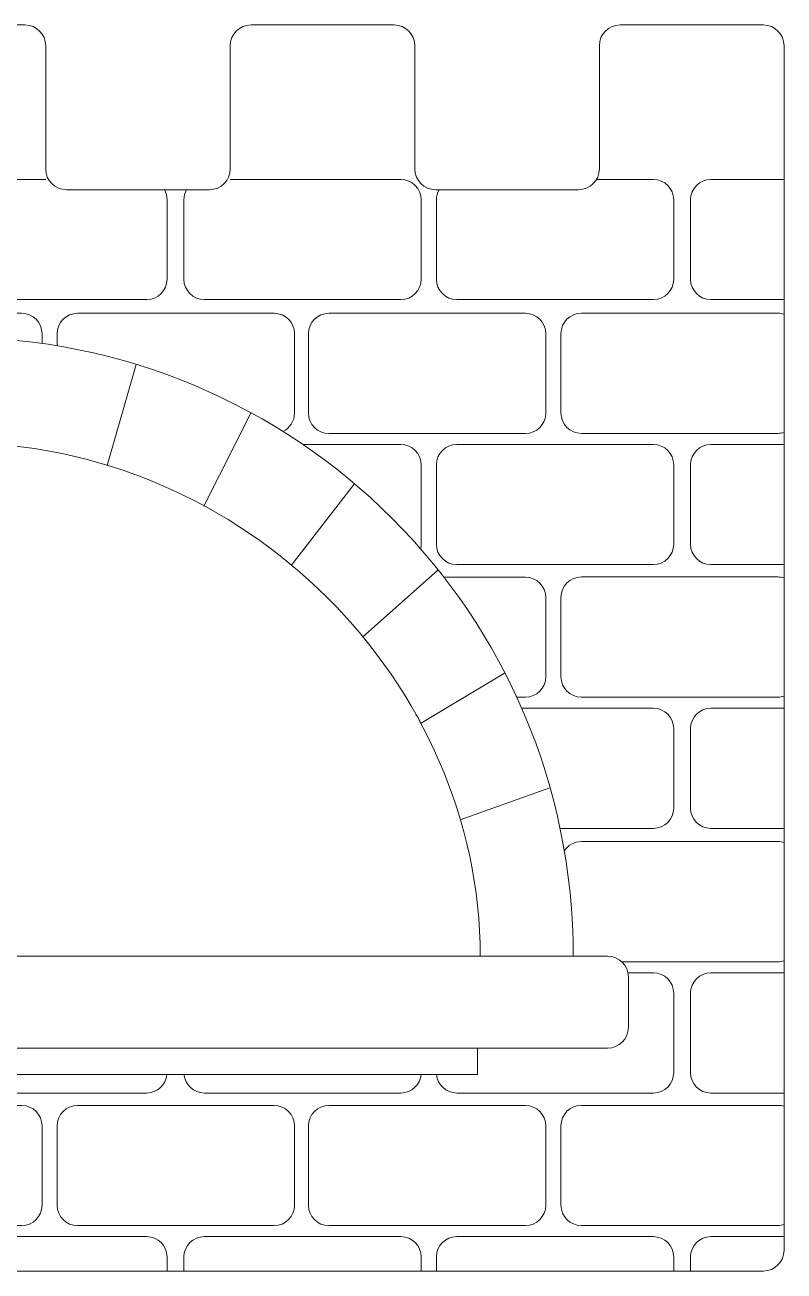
# Model space of a CAD drawing. Header units: millimetres. Extents: x -1420 to -489, y -454 to 898.
# Drawn here: x -964.7 to -781.9, y 598.1 to 898.1 of the extents above; entities that cross this region are included whole.
import ezdxf

# ---------------------------------------------------------------- set-up
doc = ezdxf.new("R2010")
doc.units = ezdxf.units.MM
doc.header["$MEASUREMENT"] = 0
doc.layers.add('Layer 1', color=7, linetype='Continuous')

msp = doc.modelspace()

# ---------------------------------------------------------------- linework, layer by layer
at = {"layer": 'Layer 1', "color": 1, "lineweight": 20}
for points, knots in [([(-1142.4549, 898.0679), (-1142.4549, 898.0679), (-1176.8949, 898.0679), (-1176.8949, 898.0679), (-1176.8949, 898.0679), (-1179.6488, 898.0679), (-1181.8949, 895.8218), (-1181.8949, 893.0679), (-1181.8949, 893.0679), (-1181.8949, 893.0679), (-1181.8949, 603.0679), (-1181.8949, 603.0679), (-1181.8949, 603.0679), (-1181.8949, 600.314), (-1179.6488, 598.0679), (-1176.8949, 598.0679), (-1176.8949, 598.0679), (-1176.8949, 598.0679), (-786.8949, 598.0679), (-786.8949, 598.0679), (-786.8949, 598.0679), (-784.141, 598.0679), (-781.8949, 600.314), (-781.8949, 603.0679), (-781.8949, 603.0679), (-781.8949, 603.0679), (-781.8949, 893.0679), (-781.8949, 893.0679), (-781.8949, 893.0679), (-781.8949, 895.8218), (-784.141, 898.0679), (-786.8949, 898.0679), (-786.8949, 898.0679), (-786.8949, 898.0679), (-821.3739, 898.0679), (-821.3739, 898.0679)], [0, 0, 0, 0, 0.1, 0.1, 0.1, 0.1, 0.2, 0.2, 0.2, 0.2, 0.3, 0.3, 0.3, 0.3, 0.4, 0.4, 0.4, 0.4, 0.5, 0.5, 0.5, 0.5, 0.6, 0.6, 0.6, 0.6, 0.7, 0.7, 0.7, 0.7, 0.8, 0.8, 0.8, 0.8, 1, 1, 1, 1]), ([(-964.6949, 898.0679), (-961.9335, 898.0679), (-959.6949, 895.8293), (-959.6949, 893.0679), (-959.6949, 893.0679), (-959.6949, 893.0677), (-959.6949, 893.0675), (-959.6949, 893.0673)], [0, 0, 0, 0, 0.33333333, 0.33333333, 0.33333333, 0.33333333, 1, 1, 1, 1]), ([(-910.2544, 898.0679), (-913.0158, 898.0679), (-915.2544, 895.8293), (-915.2544, 893.0679), (-915.2544, 893.0679), (-915.2544, 893.0677), (-915.2544, 893.0675), (-915.2544, 893.0673)], [0, 0, 0, 0, 0.33333333, 0.33333333, 0.33333333, 0.33333333, 1, 1, 1, 1]), ([(-875.8154, 898.0679), (-873.054, 898.0679), (-870.8154, 895.8293), (-870.8154, 893.0679), (-870.8154, 893.0679), (-870.8154, 893.0677), (-870.8154, 893.0675), (-870.8154, 893.0673)], [0, 0, 0, 0, 0.33333333, 0.33333333, 0.33333333, 0.33333333, 1, 1, 1, 1]), ([(-821.3739, 898.0679), (-824.1353, 898.0679), (-826.3739, 895.8293), (-826.3739, 893.0679), (-826.3739, 893.0679), (-826.3739, 893.0674), (-826.3739, 893.0668), (-826.3739, 893.0663)], [0, 0, 0, 0, 0.33333333, 0.33333333, 0.33333333, 0.33333333, 1, 1, 1, 1]), ([(-915.2549, 893.0679), (-915.2549, 893.0679), (-915.2549, 863.3891), (-915.2549, 863.3891), (-915.2549, 863.3891), (-915.2549, 860.6352), (-917.501, 858.3891), (-920.2549, 858.3891), (-920.2549, 858.3891), (-920.2549, 858.3891), (-954.6949, 858.3891), (-954.6949, 858.3891), (-954.6949, 858.3891), (-957.4488, 858.3891), (-959.6949, 860.6352), (-959.6949, 863.3891), (-959.6949, 863.3891), (-959.6949, 863.3891), (-959.6949, 893.0679), (-959.6949, 893.0679)], [0, 0, 0, 0, 0.16666667, 0.16666667, 0.16666667, 0.16666667, 0.33333333, 0.33333333, 0.33333333, 0.33333333, 0.5, 0.5, 0.5, 0.5, 0.66666667, 0.66666667, 0.66666667, 0.66666667, 1, 1, 1, 1]), ([(-826.3739, 893.0679), (-826.3739, 893.0679), (-826.3749, 863.3891), (-826.3749, 863.3891), (-826.3749, 863.3891), (-826.3749, 860.6354), (-828.6212, 858.3891), (-831.3749, 858.3891), (-831.3749, 858.3891), (-831.3749, 858.3891), (-865.8149, 858.3891), (-865.8149, 858.3891), (-865.8149, 858.3891), (-868.5688, 858.3891), (-870.8149, 860.6352), (-870.8149, 863.3891), (-870.8149, 863.3891), (-870.8149, 863.3891), (-870.8149, 893.0679), (-870.8149, 893.0679)], [0, 0, 0, 0, 0.16666667, 0.16666667, 0.16666667, 0.16666667, 0.33333333, 0.33333333, 0.33333333, 0.33333333, 0.5, 0.5, 0.5, 0.5, 0.66666667, 0.66666667, 0.66666667, 0.66666667, 1, 1, 1, 1]), ([(-1108.7362, 673.8845), (-1108.7362, 739.2188), (-1052.7464, 797.5682), (-981.8949, 797.5682), (-981.8949, 797.5682), (-911.0434, 797.5682), (-855.0536, 739.2188), (-855.0536, 673.8845)], [0, 0, 0, 0, 0.33333333, 0.33333333, 0.33333333, 0.33333333, 1, 1, 1, 1])]:
    msp.add_open_spline(points, degree=3, knots=knots, dxfattribs=at)
for points in [[(-964.6949, 898.0679), (-964.6949, 898.0679), (-999.1349, 898.0679), (-999.1349, 898.0679)], [(-875.8154, 898.0679), (-875.8154, 898.0679), (-910.2544, 898.0679), (-910.2544, 898.0679)], [(-1108.7362, 673.8845), (-1108.7362, 673.8845), (-855.0536, 673.8845), (-855.0536, 673.8845)]]:
    msp.add_open_spline(points, degree=3, dxfattribs=at)
at = {"layer": 'Layer 1', "lineweight": 20}
for points, knots in [([(-959.6949, 860.8645), (-959.6949, 860.8645), (-982.7148, 860.8645), (-982.7148, 860.8645), (-982.7148, 860.8645), (-985.4136, 860.8645), (-987.6148, 858.6633), (-987.6148, 855.9645), (-987.6148, 855.9645), (-987.6148, 855.9645), (-987.6148, 836.8366), (-987.6148, 836.8366), (-987.6148, 836.8366), (-987.6147, 834.1378), (-985.4136, 831.9367), (-982.7148, 831.9367), (-982.7148, 831.9367), (-982.7148, 831.9367), (-935.3648, 831.9367), (-935.3648, 831.9367), (-935.3648, 831.9367), (-932.666, 831.9367), (-930.4648, 834.1379), (-930.4648, 836.8367), (-930.4648, 836.8367), (-930.4648, 836.8367), (-930.4648, 855.9645), (-930.4648, 855.9645), (-930.4648, 855.9645), (-930.4648, 856.8454), (-930.6994, 857.6735), (-931.1092, 858.3891)], [0, 0, 0, 0, 0.11111111, 0.11111111, 0.11111111, 0.11111111, 0.22222222, 0.22222222, 0.22222222, 0.22222222, 0.33333333, 0.33333333, 0.33333333, 0.33333333, 0.44444444, 0.44444444, 0.44444444, 0.44444444, 0.55555556, 0.55555556, 0.55555556, 0.55555556, 0.66666667, 0.66666667, 0.66666667, 0.66666667, 0.77777778, 0.77777778, 0.77777778, 0.77777778, 1, 1, 1, 1]), ([(-915.2549, 860.8645), (-915.2549, 860.8645), (-874.1648, 860.8645), (-874.1648, 860.8645), (-874.1648, 860.8645), (-871.466, 860.8645), (-869.2648, 858.6633), (-869.2648, 855.9645), (-869.2648, 855.9645), (-869.2648, 855.9645), (-869.2648, 836.8367), (-869.2648, 836.8367), (-869.2648, 836.8367), (-869.2648, 834.1379), (-871.466, 831.9367), (-874.1648, 831.9367), (-874.1648, 831.9367), (-874.1648, 831.9367), (-921.5148, 831.9367), (-921.5148, 831.9367), (-921.5148, 831.9367), (-924.2136, 831.9367), (-926.4147, 834.1378), (-926.4148, 836.8366), (-926.4148, 836.8366), (-926.4148, 836.8366), (-926.4148, 855.9645), (-926.4148, 855.9645), (-926.4148, 855.9645), (-926.4148, 856.8455), (-926.1802, 857.6735), (-925.7704, 858.3891)], [0, 0, 0, 0, 0.11111111, 0.11111111, 0.11111111, 0.11111111, 0.22222222, 0.22222222, 0.22222222, 0.22222222, 0.33333333, 0.33333333, 0.33333333, 0.33333333, 0.44444444, 0.44444444, 0.44444444, 0.44444444, 0.55555556, 0.55555556, 0.55555556, 0.55555556, 0.66666667, 0.66666667, 0.66666667, 0.66666667, 0.77777778, 0.77777778, 0.77777778, 0.77777778, 1, 1, 1, 1]), ([(-827.0619, 860.8645), (-827.0619, 860.8645), (-813.3648, 860.8645), (-813.3648, 860.8645), (-813.3648, 860.8645), (-810.666, 860.8645), (-808.4648, 858.6632), (-808.4648, 855.9645), (-808.4648, 855.9645), (-808.4648, 855.9645), (-808.4648, 836.8367), (-808.4648, 836.8367), (-808.4648, 836.8367), (-808.4648, 834.1379), (-810.666, 831.9367), (-813.3648, 831.9367), (-813.3648, 831.9367), (-813.3648, 831.9367), (-860.7148, 831.9367), (-860.7148, 831.9367), (-860.7148, 831.9367), (-863.4136, 831.9367), (-865.6147, 834.1378), (-865.6148, 836.8366), (-865.6148, 836.8366), (-865.6148, 836.8366), (-865.6148, 855.9645), (-865.6148, 855.9645), (-865.6148, 855.9645), (-865.6148, 856.8455), (-865.3802, 857.6735), (-864.9704, 858.3891)], [0, 0, 0, 0, 0.11111111, 0.11111111, 0.11111111, 0.11111111, 0.22222222, 0.22222222, 0.22222222, 0.22222222, 0.33333333, 0.33333333, 0.33333333, 0.33333333, 0.44444444, 0.44444444, 0.44444444, 0.44444444, 0.55555556, 0.55555556, 0.55555556, 0.55555556, 0.66666667, 0.66666667, 0.66666667, 0.66666667, 0.77777778, 0.77777778, 0.77777778, 0.77777778, 1, 1, 1, 1]), ([(-781.8949, 860.8645), (-781.8949, 860.8645), (-799.5148, 860.8645), (-799.5148, 860.8645), (-799.5148, 860.8645), (-802.2136, 860.8645), (-804.4148, 858.6633), (-804.4148, 855.9645), (-804.4148, 855.9645), (-804.4148, 855.9645), (-804.4148, 836.8366), (-804.4148, 836.8366), (-804.4148, 836.8366), (-804.4147, 834.1378), (-802.2136, 831.9367), (-799.5148, 831.9367), (-799.5148, 831.9367), (-799.5148, 831.9367), (-781.8949, 831.9367), (-781.8949, 831.9367)], [0, 0, 0, 0, 0.16666667, 0.16666667, 0.16666667, 0.16666667, 0.33333333, 0.33333333, 0.33333333, 0.33333333, 0.5, 0.5, 0.5, 0.5, 0.66666667, 0.66666667, 0.66666667, 0.66666667, 1, 1, 1, 1]), ([(-960.5801, 821.4032), (-960.5801, 821.4032), (-960.5801, 823.7381), (-960.5801, 823.7381), (-960.5801, 823.7381), (-960.5801, 826.4369), (-962.7813, 828.6381), (-965.4801, 828.6381), (-965.4801, 828.6381), (-965.4801, 828.6381), (-1012.8301, 828.6381), (-1012.8301, 828.6381), (-1012.8301, 828.6381), (-1015.5289, 828.6381), (-1017.7301, 826.4369), (-1017.7301, 823.7381), (-1017.7301, 823.7381), (-1017.7301, 823.7381), (-1017.7301, 818.6022), (-1017.7301, 818.6022)], [0, 0, 0, 0, 0.16666667, 0.16666667, 0.16666667, 0.16666667, 0.33333333, 0.33333333, 0.33333333, 0.33333333, 0.5, 0.5, 0.5, 0.5, 0.66666667, 0.66666667, 0.66666667, 0.66666667, 1, 1, 1, 1]), ([(-902.5416, 800.2032), (-900.9093, 800.9997), (-899.7801, 802.6774), (-899.7801, 804.6103), (-899.7801, 804.6103), (-899.7801, 804.6103), (-899.7801, 823.7381), (-899.7801, 823.7381), (-899.7801, 823.7381), (-899.7801, 826.4369), (-901.9813, 828.6381), (-904.6801, 828.6381), (-904.6801, 828.6381), (-904.6801, 828.6381), (-952.0301, 828.6381), (-952.0301, 828.6381), (-952.0301, 828.6381), (-954.7289, 828.6381), (-956.9301, 826.4369), (-956.9301, 823.7381), (-956.9301, 823.7381), (-956.9301, 823.7381), (-956.9301, 820.8389), (-956.9301, 820.8389)], [0, 0, 0, 0, 0.14285714, 0.14285714, 0.14285714, 0.14285714, 0.28571429, 0.28571429, 0.28571429, 0.28571429, 0.42857143, 0.42857143, 0.42857143, 0.42857143, 0.57142857, 0.57142857, 0.57142857, 0.57142857, 0.71428571, 0.71428571, 0.71428571, 0.71428571, 1, 1, 1, 1]), ([(-891.5287, 828.6382), (-891.5287, 828.6382), (-844.1787, 828.6382), (-844.1787, 828.6382), (-844.1787, 828.6382), (-841.4799, 828.6382), (-839.2787, 826.437), (-839.2787, 823.7382), (-839.2787, 823.7382), (-839.2787, 823.7382), (-839.2787, 804.6104), (-839.2787, 804.6104), (-839.2787, 804.6104), (-839.2787, 801.9116), (-841.4799, 799.7104), (-844.1787, 799.7104), (-844.1787, 799.7104), (-844.1787, 799.7104), (-891.5287, 799.7104), (-891.5287, 799.7104), (-891.5287, 799.7104), (-894.2275, 799.7104), (-896.4286, 801.9115), (-896.4287, 804.6103), (-896.4287, 804.6103), (-896.4287, 804.6103), (-896.4287, 823.7382), (-896.4287, 823.7382), (-896.4287, 823.7382), (-896.4287, 826.437), (-894.2275, 828.6382), (-891.5287, 828.6382)], [0, 0, 0, 0, 0.11111111, 0.11111111, 0.11111111, 0.11111111, 0.22222222, 0.22222222, 0.22222222, 0.22222222, 0.33333333, 0.33333333, 0.33333333, 0.33333333, 0.44444444, 0.44444444, 0.44444444, 0.44444444, 0.55555556, 0.55555556, 0.55555556, 0.55555556, 0.66666667, 0.66666667, 0.66666667, 0.66666667, 0.77777778, 0.77777778, 0.77777778, 0.77777778, 1, 1, 1, 1]), ([(-781.8949, 828.4387), (-782.3592, 828.5853), (-782.8531, 828.6645), (-783.3648, 828.6645), (-783.3648, 828.6645), (-783.3648, 828.6645), (-830.7148, 828.6645), (-830.7148, 828.6645), (-830.7148, 828.6645), (-833.4136, 828.6645), (-835.6148, 826.4633), (-835.6148, 823.7645), (-835.6148, 823.7645), (-835.6148, 823.7645), (-835.6148, 804.6366), (-835.6148, 804.6366), (-835.6148, 804.6366), (-835.6147, 801.9378), (-833.4136, 799.7367), (-830.7148, 799.7367), (-830.7148, 799.7367), (-830.7148, 799.7367), (-783.3648, 799.7367), (-783.3648, 799.7367), (-783.3648, 799.7367), (-782.8532, 799.7367), (-782.3592, 799.8159), (-781.8949, 799.9625)], [0, 0, 0, 0, 0.125, 0.125, 0.125, 0.125, 0.25, 0.25, 0.25, 0.25, 0.375, 0.375, 0.375, 0.375, 0.5, 0.5, 0.5, 0.5, 0.625, 0.625, 0.625, 0.625, 0.75, 0.75, 0.75, 0.75, 1, 1, 1, 1]), ([(-1131.1199, 673.8845), (-1131.1199, 756.4021), (-1064.457, 822.9027), (-981.8949, 822.9027), (-981.8949, 822.9027), (-899.3328, 822.9027), (-832.6699, 756.4021), (-832.6699, 673.8845)], [0, 0, 0, 0, 0.33333333, 0.33333333, 0.33333333, 0.33333333, 1, 1, 1, 1]), ([(-869.3907, 771.9323), (-869.3084, 772.2874), (-869.2648, 772.6571), (-869.2648, 773.0367), (-869.2648, 773.0367), (-869.2648, 773.0367), (-869.2648, 792.1645), (-869.2648, 792.1645), (-869.2648, 792.1645), (-869.2648, 794.8633), (-871.466, 797.0645), (-874.1648, 797.0645), (-874.1648, 797.0645), (-874.1648, 797.0645), (-897.7394, 797.0645), (-897.7394, 797.0645)], [0, 0, 0, 0, 0.2, 0.2, 0.2, 0.2, 0.4, 0.4, 0.4, 0.4, 0.6, 0.6, 0.6, 0.6, 1, 1, 1, 1]), ([(-860.7148, 797.0645), (-860.7148, 797.0645), (-813.3648, 797.0645), (-813.3648, 797.0645), (-813.3648, 797.0645), (-810.666, 797.0645), (-808.4648, 794.8633), (-808.4648, 792.1645), (-808.4648, 792.1645), (-808.4648, 792.1645), (-808.4648, 773.0367), (-808.4648, 773.0367), (-808.4648, 773.0367), (-808.4648, 770.3379), (-810.666, 768.1367), (-813.3648, 768.1367), (-813.3648, 768.1367), (-813.3648, 768.1367), (-860.7148, 768.1367), (-860.7148, 768.1367), (-860.7148, 768.1367), (-863.4136, 768.1367), (-865.6147, 770.3378), (-865.6148, 773.0366), (-865.6148, 773.0366), (-865.6148, 773.0366), (-865.6148, 792.1645), (-865.6148, 792.1645), (-865.6148, 792.1645), (-865.6148, 794.8633), (-863.4136, 797.0645), (-860.7148, 797.0645)], [0, 0, 0, 0, 0.11111111, 0.11111111, 0.11111111, 0.11111111, 0.22222222, 0.22222222, 0.22222222, 0.22222222, 0.33333333, 0.33333333, 0.33333333, 0.33333333, 0.44444444, 0.44444444, 0.44444444, 0.44444444, 0.55555556, 0.55555556, 0.55555556, 0.55555556, 0.66666667, 0.66666667, 0.66666667, 0.66666667, 0.77777778, 0.77777778, 0.77777778, 0.77777778, 1, 1, 1, 1]), ([(-781.8949, 797.0645), (-781.8949, 797.0645), (-799.5148, 797.0645), (-799.5148, 797.0645), (-799.5148, 797.0645), (-802.2136, 797.0645), (-804.4148, 794.8633), (-804.4148, 792.1645), (-804.4148, 792.1645), (-804.4148, 792.1645), (-804.4148, 773.0366), (-804.4148, 773.0366), (-804.4148, 773.0366), (-804.4147, 770.3378), (-802.2136, 768.1367), (-799.5148, 768.1367), (-799.5148, 768.1367), (-799.5148, 768.1367), (-781.8949, 768.1367), (-781.8949, 768.1367)], [0, 0, 0, 0, 0.16666667, 0.16666667, 0.16666667, 0.16666667, 0.33333333, 0.33333333, 0.33333333, 0.33333333, 0.5, 0.5, 0.5, 0.5, 0.66666667, 0.66666667, 0.66666667, 0.66666667, 1, 1, 1, 1]), ([(-846.2422, 736.2104), (-846.2422, 736.2104), (-844.1787, 736.2104), (-844.1787, 736.2104), (-844.1787, 736.2104), (-841.4799, 736.2104), (-839.2787, 738.4116), (-839.2787, 741.1104), (-839.2787, 741.1104), (-839.2787, 741.1104), (-839.2787, 760.2382), (-839.2787, 760.2382), (-839.2787, 760.2382), (-839.2787, 762.937), (-841.4799, 765.1382), (-844.1787, 765.1382), (-844.1787, 765.1382), (-844.1787, 765.1382), (-863.796, 765.1382), (-863.796, 765.1382)], [0, 0, 0, 0, 0.16666667, 0.16666667, 0.16666667, 0.16666667, 0.33333333, 0.33333333, 0.33333333, 0.33333333, 0.5, 0.5, 0.5, 0.5, 0.66666667, 0.66666667, 0.66666667, 0.66666667, 1, 1, 1, 1]), ([(-781.8949, 764.9387), (-782.3592, 765.0853), (-782.8531, 765.1645), (-783.3648, 765.1645), (-783.3648, 765.1645), (-783.3648, 765.1645), (-830.7148, 765.1645), (-830.7148, 765.1645), (-830.7148, 765.1645), (-833.4136, 765.1645), (-835.6148, 762.9633), (-835.6148, 760.2645), (-835.6148, 760.2645), (-835.6148, 760.2645), (-835.6148, 741.1366), (-835.6148, 741.1366), (-835.6148, 741.1366), (-835.6147, 738.4378), (-833.4136, 736.2367), (-830.7148, 736.2367), (-830.7148, 736.2367), (-830.7148, 736.2367), (-783.3648, 736.2367), (-783.3648, 736.2367), (-783.3648, 736.2367), (-782.8532, 736.2367), (-782.3592, 736.3159), (-781.8949, 736.4625)], [0, 0, 0, 0, 0.125, 0.125, 0.125, 0.125, 0.25, 0.25, 0.25, 0.25, 0.375, 0.375, 0.375, 0.375, 0.5, 0.5, 0.5, 0.5, 0.625, 0.625, 0.625, 0.625, 0.75, 0.75, 0.75, 0.75, 1, 1, 1, 1]), ([(-835.8314, 704.6367), (-835.8314, 704.6367), (-813.3648, 704.6367), (-813.3648, 704.6367), (-813.3648, 704.6367), (-810.666, 704.6367), (-808.4648, 706.8379), (-808.4648, 709.5367), (-808.4648, 709.5367), (-808.4648, 709.5367), (-808.4648, 728.6645), (-808.4648, 728.6645), (-808.4648, 728.6645), (-808.4648, 731.3633), (-810.666, 733.5645), (-813.3648, 733.5645), (-813.3648, 733.5645), (-813.3648, 733.5645), (-845.0564, 733.5645), (-845.0564, 733.5645)], [0, 0, 0, 0, 0.16666667, 0.16666667, 0.16666667, 0.16666667, 0.33333333, 0.33333333, 0.33333333, 0.33333333, 0.5, 0.5, 0.5, 0.5, 0.66666667, 0.66666667, 0.66666667, 0.66666667, 1, 1, 1, 1]), ([(-781.8949, 733.5645), (-781.8949, 733.5645), (-799.5148, 733.5645), (-799.5148, 733.5645), (-799.5148, 733.5645), (-802.2136, 733.5645), (-804.4148, 731.3633), (-804.4148, 728.6645), (-804.4148, 728.6645), (-804.4148, 728.6645), (-804.4148, 709.5366), (-804.4148, 709.5366), (-804.4148, 709.5366), (-804.4147, 706.8378), (-802.2136, 704.6367), (-799.5148, 704.6367), (-799.5148, 704.6367), (-799.5148, 704.6367), (-781.8949, 704.6367), (-781.8949, 704.6367)], [0, 0, 0, 0, 0.16666667, 0.16666667, 0.16666667, 0.16666667, 0.33333333, 0.33333333, 0.33333333, 0.33333333, 0.5, 0.5, 0.5, 0.5, 0.66666667, 0.66666667, 0.66666667, 0.66666667, 1, 1, 1, 1]), ([(-781.8949, 701.2387), (-782.3592, 701.3853), (-782.8531, 701.4645), (-783.3648, 701.4645), (-783.3648, 701.4645), (-783.3648, 701.4645), (-830.7148, 701.4645), (-830.7148, 701.4645), (-830.7148, 701.4645), (-832.4454, 701.4645), (-833.9715, 700.5594), (-834.8436, 699.1983)], [0, 0, 0, 0, 0.25, 0.25, 0.25, 0.25, 0.5, 0.5, 0.5, 0.5, 1, 1, 1, 1]), ([(-1108.7362, 673.8845), (-1108.7362, 673.8845), (-1139.3949, 673.8845), (-1139.3949, 673.8845), (-1139.3949, 673.8845), (-1142.1488, 673.8845), (-1144.3949, 671.6384), (-1144.3949, 668.8845), (-1144.3949, 668.8845), (-1144.3949, 668.8845), (-1144.3949, 656.7268), (-1144.3949, 656.7268), (-1144.3949, 656.7268), (-1144.3949, 653.9729), (-1142.1488, 651.7268), (-1139.3949, 651.7268), (-1139.3949, 651.7268), (-1139.3949, 651.7268), (-824.3949, 651.7268), (-824.3949, 651.7268), (-824.3949, 651.7268), (-821.641, 651.7268), (-819.3949, 653.9729), (-819.3949, 656.7268), (-819.3949, 656.7268), (-819.3949, 656.7268), (-819.3949, 668.8845), (-819.3949, 668.8845), (-819.3949, 668.8845), (-819.3949, 671.6384), (-821.641, 673.8845), (-824.3949, 673.8845), (-824.3949, 673.8845), (-824.3949, 673.8845), (-855.0537, 673.8845), (-855.0537, 673.8845)], [0, 0, 0, 0, 0.1, 0.1, 0.1, 0.1, 0.2, 0.2, 0.2, 0.2, 0.3, 0.3, 0.3, 0.3, 0.4, 0.4, 0.4, 0.4, 0.5, 0.5, 0.5, 0.5, 0.6, 0.6, 0.6, 0.6, 0.7, 0.7, 0.7, 0.7, 0.8, 0.8, 0.8, 0.8, 1, 1, 1, 1]), ([(-820.9859, 672.5367), (-820.9859, 672.5367), (-783.3648, 672.5367), (-783.3648, 672.5367), (-783.3648, 672.5367), (-782.8532, 672.5367), (-782.3592, 672.6159), (-781.8949, 672.7625)], [0, 0, 0, 0, 0.33333333, 0.33333333, 0.33333333, 0.33333333, 1, 1, 1, 1]), ([(-865.5933, 645.3763), (-865.36, 642.8919), (-863.2584, 640.9367), (-860.7148, 640.9367), (-860.7148, 640.9367), (-860.7148, 640.9367), (-813.3648, 640.9367), (-813.3648, 640.9367), (-813.3648, 640.9367), (-810.666, 640.9367), (-808.4648, 643.1379), (-808.4648, 645.8367), (-808.4648, 645.8367), (-808.4648, 645.8367), (-808.4648, 664.9645), (-808.4648, 664.9645), (-808.4648, 664.9645), (-808.4648, 667.6633), (-810.666, 669.8645), (-813.3648, 669.8645), (-813.3648, 669.8645), (-813.3648, 669.8645), (-819.3949, 669.8645), (-819.3949, 669.8645)], [0, 0, 0, 0, 0.14285714, 0.14285714, 0.14285714, 0.14285714, 0.28571429, 0.28571429, 0.28571429, 0.28571429, 0.42857143, 0.42857143, 0.42857143, 0.42857143, 0.57142857, 0.57142857, 0.57142857, 0.57142857, 0.71428571, 0.71428571, 0.71428571, 0.71428571, 1, 1, 1, 1]), ([(-781.8949, 669.8645), (-781.8949, 669.8645), (-799.5148, 669.8645), (-799.5148, 669.8645), (-799.5148, 669.8645), (-802.2136, 669.8645), (-804.4148, 667.6633), (-804.4148, 664.9645), (-804.4148, 664.9645), (-804.4148, 664.9645), (-804.4148, 645.8366), (-804.4148, 645.8366), (-804.4148, 645.8366), (-804.4147, 643.1378), (-802.2136, 640.9367), (-799.5148, 640.9367), (-799.5148, 640.9367), (-799.5148, 640.9367), (-781.8949, 640.9367), (-781.8949, 640.9367)], [0, 0, 0, 0, 0.16666667, 0.16666667, 0.16666667, 0.16666667, 0.33333333, 0.33333333, 0.33333333, 0.33333333, 0.5, 0.5, 0.5, 0.5, 0.66666667, 0.66666667, 0.66666667, 0.66666667, 1, 1, 1, 1]), ([(-930.4863, 645.3763), (-930.7195, 642.892), (-932.8213, 640.9367), (-935.3648, 640.9367), (-935.3648, 640.9367), (-935.3648, 640.9367), (-982.7148, 640.9367), (-982.7148, 640.9367), (-982.7148, 640.9367), (-985.2584, 640.9367), (-987.36, 642.8919), (-987.5933, 645.3763)], [0, 0, 0, 0, 0.25, 0.25, 0.25, 0.25, 0.5, 0.5, 0.5, 0.5, 1, 1, 1, 1]), ([(-926.3933, 645.3763), (-926.16, 642.8919), (-924.0584, 640.9367), (-921.5148, 640.9367), (-921.5148, 640.9367), (-921.5148, 640.9367), (-874.1648, 640.9367), (-874.1648, 640.9367), (-874.1648, 640.9367), (-871.6213, 640.9367), (-869.5195, 642.892), (-869.2863, 645.3763)], [0, 0, 0, 0, 0.25, 0.25, 0.25, 0.25, 0.5, 0.5, 0.5, 0.5, 1, 1, 1, 1]), ([(-1012.8301, 637.9381), (-1012.8301, 637.9381), (-965.4801, 637.9381), (-965.4801, 637.9381), (-965.4801, 637.9381), (-962.7813, 637.9381), (-960.5801, 635.7369), (-960.5801, 633.0381), (-960.5801, 633.0381), (-960.5801, 633.0381), (-960.5801, 613.9103), (-960.5801, 613.9103), (-960.5801, 613.9103), (-960.5801, 611.2115), (-962.7813, 609.0103), (-965.4801, 609.0103), (-965.4801, 609.0103), (-965.4801, 609.0103), (-1012.8301, 609.0103), (-1012.8301, 609.0103), (-1012.8301, 609.0103), (-1015.5289, 609.0103), (-1017.73, 611.2114), (-1017.7301, 613.9102), (-1017.7301, 613.9102), (-1017.7301, 613.9102), (-1017.7301, 633.0381), (-1017.7301, 633.0381), (-1017.7301, 633.0381), (-1017.7301, 635.7369), (-1015.5289, 637.9381), (-1012.8301, 637.9381)], [0, 0, 0, 0, 0.11111111, 0.11111111, 0.11111111, 0.11111111, 0.22222222, 0.22222222, 0.22222222, 0.22222222, 0.33333333, 0.33333333, 0.33333333, 0.33333333, 0.44444444, 0.44444444, 0.44444444, 0.44444444, 0.55555556, 0.55555556, 0.55555556, 0.55555556, 0.66666667, 0.66666667, 0.66666667, 0.66666667, 0.77777778, 0.77777778, 0.77777778, 0.77777778, 1, 1, 1, 1]), ([(-952.0301, 637.9381), (-952.0301, 637.9381), (-904.6801, 637.9381), (-904.6801, 637.9381), (-904.6801, 637.9381), (-901.9813, 637.9381), (-899.7801, 635.7369), (-899.7801, 633.0381), (-899.7801, 633.0381), (-899.7801, 633.0381), (-899.7801, 613.9103), (-899.7801, 613.9103), (-899.7801, 613.9103), (-899.7801, 611.2115), (-901.9813, 609.0103), (-904.6801, 609.0103), (-904.6801, 609.0103), (-904.6801, 609.0103), (-952.0301, 609.0103), (-952.0301, 609.0103), (-952.0301, 609.0103), (-954.7289, 609.0103), (-956.93, 611.2114), (-956.9301, 613.9102), (-956.9301, 613.9102), (-956.9301, 613.9102), (-956.9301, 633.0381), (-956.9301, 633.0381), (-956.9301, 633.0381), (-956.9301, 635.7369), (-954.7289, 637.9381), (-952.0301, 637.9381)], [0, 0, 0, 0, 0.11111111, 0.11111111, 0.11111111, 0.11111111, 0.22222222, 0.22222222, 0.22222222, 0.22222222, 0.33333333, 0.33333333, 0.33333333, 0.33333333, 0.44444444, 0.44444444, 0.44444444, 0.44444444, 0.55555556, 0.55555556, 0.55555556, 0.55555556, 0.66666667, 0.66666667, 0.66666667, 0.66666667, 0.77777778, 0.77777778, 0.77777778, 0.77777778, 1, 1, 1, 1]), ([(-891.5287, 637.9382), (-891.5287, 637.9382), (-844.1787, 637.9382), (-844.1787, 637.9382), (-844.1787, 637.9382), (-841.4799, 637.9382), (-839.2787, 635.737), (-839.2787, 633.0382), (-839.2787, 633.0382), (-839.2787, 633.0382), (-839.2787, 613.9104), (-839.2787, 613.9104), (-839.2787, 613.9104), (-839.2787, 611.2116), (-841.4799, 609.0104), (-844.1787, 609.0104), (-844.1787, 609.0104), (-844.1787, 609.0104), (-891.5287, 609.0104), (-891.5287, 609.0104), (-891.5287, 609.0104), (-894.2275, 609.0104), (-896.4286, 611.2115), (-896.4287, 613.9103), (-896.4287, 613.9103), (-896.4287, 613.9103), (-896.4287, 633.0382), (-896.4287, 633.0382), (-896.4287, 633.0382), (-896.4287, 635.737), (-894.2275, 637.9382), (-891.5287, 637.9382)], [0, 0, 0, 0, 0.11111111, 0.11111111, 0.11111111, 0.11111111, 0.22222222, 0.22222222, 0.22222222, 0.22222222, 0.33333333, 0.33333333, 0.33333333, 0.33333333, 0.44444444, 0.44444444, 0.44444444, 0.44444444, 0.55555556, 0.55555556, 0.55555556, 0.55555556, 0.66666667, 0.66666667, 0.66666667, 0.66666667, 0.77777778, 0.77777778, 0.77777778, 0.77777778, 1, 1, 1, 1]), ([(-781.8949, 637.7387), (-782.3592, 637.8853), (-782.8531, 637.9645), (-783.3648, 637.9645), (-783.3648, 637.9645), (-783.3648, 637.9645), (-830.7148, 637.9645), (-830.7148, 637.9645), (-830.7148, 637.9645), (-833.4136, 637.9645), (-835.6148, 635.7633), (-835.6148, 633.0645), (-835.6148, 633.0645), (-835.6148, 633.0645), (-835.6148, 613.9366), (-835.6148, 613.9366), (-835.6148, 613.9366), (-835.6147, 611.2378), (-833.4136, 609.0367), (-830.7148, 609.0367), (-830.7148, 609.0367), (-830.7148, 609.0367), (-783.3648, 609.0367), (-783.3648, 609.0367), (-783.3648, 609.0367), (-782.8532, 609.0367), (-782.3592, 609.1159), (-781.8949, 609.2625)], [0, 0, 0, 0, 0.125, 0.125, 0.125, 0.125, 0.25, 0.25, 0.25, 0.25, 0.375, 0.375, 0.375, 0.375, 0.5, 0.5, 0.5, 0.5, 0.625, 0.625, 0.625, 0.625, 0.75, 0.75, 0.75, 0.75, 1, 1, 1, 1]), ([(-930.4648, 598.0679), (-930.4648, 598.0679), (-930.4648, 601.4645), (-930.4648, 601.4645), (-930.4648, 601.4645), (-930.4648, 604.1633), (-932.666, 606.3645), (-935.3648, 606.3645), (-935.3648, 606.3645), (-935.3648, 606.3645), (-982.7148, 606.3645), (-982.7148, 606.3645), (-982.7148, 606.3645), (-985.4136, 606.3645), (-987.6148, 604.1633), (-987.6148, 601.4645), (-987.6148, 601.4645), (-987.6148, 601.4645), (-987.6148, 598.0679), (-987.6148, 598.0679)], [0, 0, 0, 0, 0.16666667, 0.16666667, 0.16666667, 0.16666667, 0.33333333, 0.33333333, 0.33333333, 0.33333333, 0.5, 0.5, 0.5, 0.5, 0.66666667, 0.66666667, 0.66666667, 0.66666667, 1, 1, 1, 1]), ([(-869.2648, 598.0679), (-869.2648, 598.0679), (-869.2648, 601.4645), (-869.2648, 601.4645), (-869.2648, 601.4645), (-869.2648, 604.1633), (-871.466, 606.3645), (-874.1648, 606.3645), (-874.1648, 606.3645), (-874.1648, 606.3645), (-921.5148, 606.3645), (-921.5148, 606.3645), (-921.5148, 606.3645), (-924.2136, 606.3645), (-926.4148, 604.1633), (-926.4148, 601.4645), (-926.4148, 601.4645), (-926.4148, 601.4645), (-926.4148, 598.0679), (-926.4148, 598.0679)], [0, 0, 0, 0, 0.16666667, 0.16666667, 0.16666667, 0.16666667, 0.33333333, 0.33333333, 0.33333333, 0.33333333, 0.5, 0.5, 0.5, 0.5, 0.66666667, 0.66666667, 0.66666667, 0.66666667, 1, 1, 1, 1]), ([(-808.4648, 598.0679), (-808.4648, 598.0679), (-808.4648, 601.4645), (-808.4648, 601.4645), (-808.4648, 601.4645), (-808.4648, 604.1633), (-810.666, 606.3645), (-813.3648, 606.3645), (-813.3648, 606.3645), (-813.3648, 606.3645), (-860.7148, 606.3645), (-860.7148, 606.3645), (-860.7148, 606.3645), (-863.4136, 606.3645), (-865.6148, 604.1633), (-865.6148, 601.4645), (-865.6148, 601.4645), (-865.6148, 601.4645), (-865.6148, 598.0679), (-865.6148, 598.0679)], [0, 0, 0, 0, 0.16666667, 0.16666667, 0.16666667, 0.16666667, 0.33333333, 0.33333333, 0.33333333, 0.33333333, 0.5, 0.5, 0.5, 0.5, 0.66666667, 0.66666667, 0.66666667, 0.66666667, 1, 1, 1, 1]), ([(-781.8949, 606.3645), (-781.8949, 606.3645), (-799.5148, 606.3645), (-799.5148, 606.3645), (-799.5148, 606.3645), (-802.2136, 606.3645), (-804.4148, 604.1633), (-804.4148, 601.4645), (-804.4148, 601.4645), (-804.4148, 601.4645), (-804.4148, 598.0679), (-804.4148, 598.0679)], [0, 0, 0, 0, 0.25, 0.25, 0.25, 0.25, 0.5, 0.5, 0.5, 0.5, 1, 1, 1, 1])]:
    msp.add_open_spline(points, degree=3, knots=knots, dxfattribs=at)
for points in [[(-944.8505, 791.9916), (-944.8505, 791.9916), (-937.8786, 816.3049), (-937.8786, 816.3049)], [(-910.3007, 804.6385), (-910.3007, 804.6385), (-921.6232, 782.2079), (-921.6232, 782.2079)], [(-900.5879, 767.9427), (-900.5879, 767.9427), (-885.4337, 787.5384), (-885.4337, 787.5384)], [(-900.8214, 768.1367), (-900.8214, 768.1367), (-900.4378, 768.1367), (-900.4378, 768.1367)], [(-865.2928, 766.8105), (-865.2928, 766.8105), (-883.3882, 750.6701), (-883.3882, 750.6701)], [(-869.4406, 729.9152), (-869.4406, 729.9152), (-849.1932, 741.9983), (-849.1932, 741.9983)], [(-870.5943, 732.0146), (-870.0345, 731.4184), (-869.6214, 730.6827), (-869.4143, 729.8664)], [(-859.8599, 706.6626), (-859.8599, 706.6626), (-838.2973, 714.4118), (-838.2973, 714.4118)], [(-855.6886, 645.3763), (-855.6886, 645.3763), (-855.6886, 651.7268), (-855.6886, 651.7268)], [(-1108.1012, 645.3763), (-1108.1012, 645.3763), (-855.6886, 645.3763), (-855.6886, 645.3763)]]:
    msp.add_open_spline(points, degree=3, dxfattribs=at)

doc.saveas('drawing.dxf')
